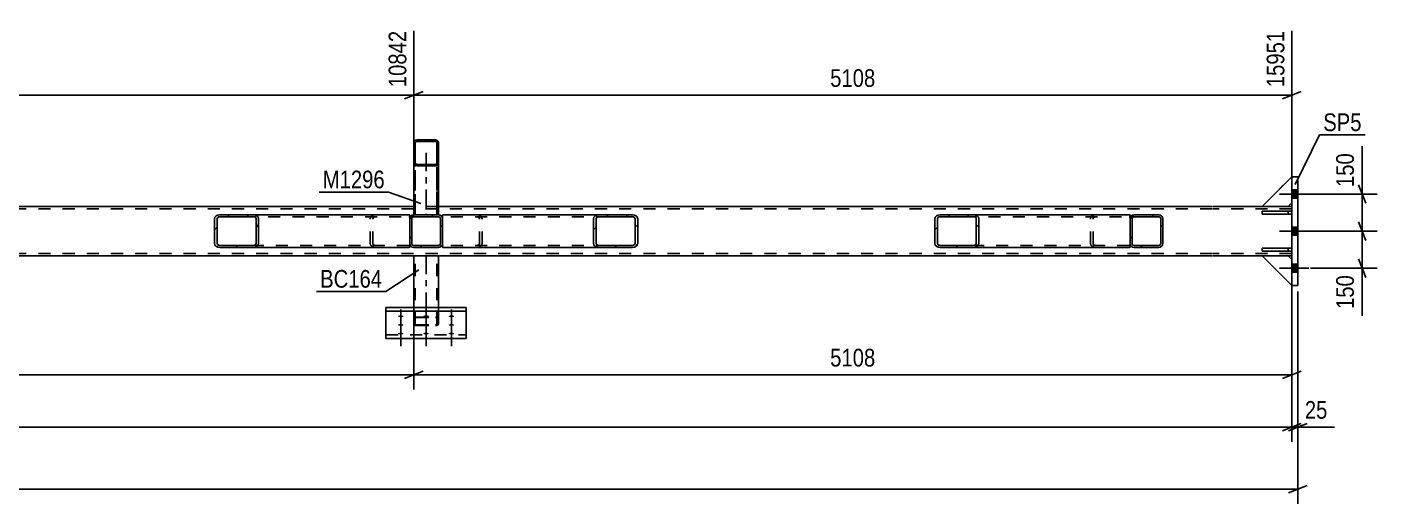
# Model space of a CAD drawing. Header units: millimetres. Extents: x 0 to 841, y 0 to 594.
# Drawn here: x 443.3 to 661.9, y 178.3 to 255.6 of the extents above; entities that cross this region are included whole.
import ezdxf

# ---------------------------------------------------------------- set-up
doc = ezdxf.new("R2010")
doc.units = ezdxf.units.MM
doc.linetypes.add('DXK_LINE_DOT2', pattern=[3.9198, 1.9599, -1.9599])
doc.linetypes.add('DXK_LINE_DOT3', pattern=[5.9187, 2.979, -0.9799, 0.9799, -0.9799])
doc.styles.add('Arial Narrow', font='ARIALN.TTF', dxfattribs={"height": 0.2})

# ---------------------------------------------------------------- blocks, each defined once
blk = doc.blocks.new('Part-122615941-3037 - 3015')
at = {"color": 7, "linetype": 'DXK_LINE_DOT2'}
for p, q in [((635.22, 226.11), (147.27, 226.11)), ((509.91, 226.51), (505.91, 226.51)), ((648.12, 226.11), (635.32, 226.11)), ((647.52, 226.51), (643.32, 226.51)), ((648.12, 226.51), (648.12, 226.51)), ((648.12, 226.51), (648.12, 218.51)), ((648.12, 218.51), (648.12, 226.51)), ((648.12, 226.51), (648.12, 226.51)), ((635.22, 218.91), (147.27, 218.91)), ((648.12, 218.91), (635.32, 218.91)), ((647.52, 218.51), (643.32, 218.51)), ((648.12, 218.51), (648.12, 218.51)), ((648.12, 218.51), (648.12, 218.51))]:
    blk.add_line(p, q, dxfattribs=at)
at = {"color": 2, "linetype": 'Continuous'}
for p, q in [((505.91, 226.51), (276.58, 226.51)), ((635.22, 226.51), (509.91, 226.51)), ((643.32, 226.51), (635.32, 226.51)), ((648.12, 226.51), (647.52, 226.51)), ((635.22, 218.51), (147.27, 218.51)), ((643.32, 218.51), (635.32, 218.51)), ((648.12, 218.51), (647.52, 218.51))]:
    blk.add_line(p, q, dxfattribs=at)
blk = doc.blocks.new('Part-122615941-3039 - 3015')
at = {"linetype": 'Continuous'}
h = blk.add_hatch(dxfattribs=at)
h.set_pattern_fill('', scale=0.7, style=0, pattern_type=0)
h.set_pattern_definition([(45, (510.1553, 219.9214), (-1.57154, 1.57154), [])])
h.paths.add_polyline_path([(509.91, 219.87), (510.16, 219.92), (510.36, 220.06), (510.5, 220.27), (510.55, 220.51), (510.55, 224.51), (510.5, 224.76), (510.36, 224.97), (510.16, 225.1), (509.91, 225.15), (505.91, 225.15), (505.67, 225.1), (505.46, 224.97), (505.32, 224.76), (505.27, 224.51), (505.27, 220.51), (505.32, 220.27), (505.46, 220.06), (505.67, 219.92), (505.91, 219.87)])
h.paths.add_polyline_path([(505.79, 220.22), (505.68, 220.29), (505.61, 220.39), (505.59, 220.51), (505.59, 224.51), (505.61, 224.64), (505.68, 224.74), (505.79, 224.81), (505.91, 224.83), (509.91, 224.83), (510.03, 224.81), (510.14, 224.74), (510.21, 224.64), (510.23, 224.51), (510.23, 220.51), (510.21, 220.39), (510.14, 220.29), (510.03, 220.22), (509.91, 220.19), (505.91, 220.19)])
at = {"color": 7, "linetype": 'DXK_LINE_DOT2'}
for p, q in [((505.27, 224.51), (505.32, 224.76)), ((505.27, 220.51), (505.27, 224.51)), ((505.61, 224.64), (505.59, 224.51)), ((505.59, 220.51), (505.59, 224.51)), ((505.67, 225.1), (505.91, 225.15)), ((505.91, 224.83), (505.79, 224.81)), ((509.91, 225.15), (505.91, 225.15)), ((505.91, 224.83), (509.91, 224.83)), ((509.91, 225.15), (510.16, 225.1)), ((510.03, 224.81), (509.91, 224.83)), ((510.23, 224.51), (510.21, 224.64)), ((510.23, 220.51), (510.23, 224.51)), ((510.5, 224.76), (510.55, 224.51)), ((510.55, 220.51), (510.55, 224.51)), ((505.32, 220.27), (505.27, 220.51)), ((505.59, 220.51), (505.61, 220.39)), ((505.91, 219.87), (505.67, 219.92)), ((505.79, 220.22), (505.91, 220.19)), ((505.91, 220.19), (509.91, 220.19)), ((505.91, 219.87), (509.91, 219.87)), ((509.91, 220.19), (510.03, 220.22)), ((510.16, 219.92), (509.91, 219.87)), ((510.21, 220.39), (510.23, 220.51)), ((510.55, 220.51), (510.5, 220.27))]:
    blk.add_line(p, q, dxfattribs=at)
at = {"color": 2, "linetype": 'Continuous'}
for p, q in [((505.32, 224.76), (505.27, 224.51)), ((505.27, 224.51), (505.27, 224.51)), ((505.27, 220.51), (505.27, 224.51)), ((505.59, 224.51), (505.61, 224.64)), ((505.59, 224.51), (505.59, 224.51)), ((505.59, 220.51), (505.59, 224.51)), ((505.91, 225.15), (505.67, 225.1)), ((505.79, 224.81), (505.91, 224.83)), ((505.91, 225.15), (505.91, 225.15)), ((505.91, 225.15), (509.91, 225.15)), ((505.91, 224.83), (505.91, 224.83)), ((505.91, 224.83), (509.91, 224.83)), ((509.91, 225.15), (509.91, 225.15)), ((510.16, 225.1), (509.91, 225.15)), ((509.91, 224.83), (509.91, 224.83)), ((509.91, 224.83), (510.03, 224.81)), ((510.21, 224.64), (510.23, 224.51)), ((510.23, 224.51), (510.23, 224.51)), ((510.23, 220.51), (510.23, 224.51)), ((510.55, 224.51), (510.5, 224.76)), ((510.55, 224.51), (510.55, 224.51)), ((510.55, 220.51), (510.55, 224.51)), ((505.27, 220.51), (505.27, 220.51)), ((505.27, 220.51), (505.32, 220.27)), ((505.59, 220.51), (505.59, 220.51)), ((505.61, 220.39), (505.59, 220.51)), ((505.67, 219.92), (505.91, 219.87)), ((505.91, 220.19), (505.79, 220.22)), ((505.91, 220.19), (505.91, 220.19)), ((505.91, 220.19), (509.91, 220.19)), ((505.91, 219.87), (505.91, 219.87)), ((505.91, 219.87), (509.91, 219.87)), ((510.03, 220.22), (509.91, 220.19)), ((509.91, 220.19), (509.91, 220.19)), ((509.91, 219.87), (510.16, 219.92)), ((509.91, 219.87), (509.91, 219.87)), ((510.23, 220.51), (510.21, 220.39)), ((510.23, 220.51), (510.23, 220.51)), ((510.5, 220.27), (510.55, 220.51)), ((510.55, 220.51), (510.55, 220.51))]:
    blk.add_line(p, q, dxfattribs=at)
at = {"color": 7, "linetype": 'DXK_LINE_DOT2'}
for centre, radius, start, end in [((505.91, 224.51), 0.64, 112.5, 157.5), ((505.91, 224.51), 0.32, 112.5, 157.5), ((509.91, 224.51), 0.32, 22.5, 67.5), ((509.91, 224.51), 0.64, 22.5, 67.5), ((505.91, 220.51), 0.64, 202.5, 247.5), ((505.91, 220.51), 0.32, 202.5, 247.5), ((509.91, 220.51), 0.32, 292.5, 337.5), ((509.91, 220.51), 0.64, 292.5, 337.5)]:
    blk.add_arc(centre, radius, start, end, dxfattribs=at)
at = {"color": 2, "linetype": 'Continuous'}
for centre, radius, start, end in [((505.91, 224.51), 0.64, 112.5, 157.5), ((505.91, 224.51), 0.32, 112.5, 157.5), ((509.91, 224.51), 0.32, 22.5, 67.5), ((509.91, 224.51), 0.64, 22.5, 67.5), ((505.91, 220.51), 0.64, 202.5, 247.5), ((505.91, 220.51), 0.32, 202.5, 247.5), ((509.91, 220.51), 0.32, 292.5, 337.5), ((509.91, 220.51), 0.64, 292.5, 337.5)]:
    blk.add_arc(centre, radius, start, end, dxfattribs=at)
blk = doc.blocks.new('Part-122615941-3048 - 3015')
at = {"color": 2, "linetype": 'Continuous'}
for p, q in [((514.41, 210.14), (501.41, 210.14)), ((501.41, 209.54), (501.41, 210.14)), ((514.41, 210.14), (514.41, 209.54)), ((514.41, 209.54), (501.41, 209.54)), ((501.41, 205.1), (501.41, 209.54)), ((514.41, 209.54), (514.41, 205.1)), ((501.41, 205.1), (514.41, 205.1))]:
    blk.add_line(p, q, dxfattribs=at)
at = {"color": 7, "linetype": 'DXK_LINE_DOT2'}
for p, q in [((501.41, 209.54), (501.41, 210.14)), ((514.41, 209.54), (514.41, 210.14)), ((501.41, 205.7), (514.41, 205.7))]:
    blk.add_line(p, q, dxfattribs=at)
blk = doc.blocks.new('Part-122615941-3124 - 3015')
at = {"color": 7, "linetype": 'DXK_LINE_DOT2'}
for p, q in [((647.52, 218.51), (643.32, 218.51)), ((643.32, 218.51), (648.12, 213.71)), ((648.12, 217.91), (647.52, 218.51)), ((648.12, 213.71), (648.12, 217.91)), ((648.12, 217.91), (648.12, 213.71))]:
    blk.add_line(p, q, dxfattribs=at)
blk = doc.blocks.new('Part-122615941-3053 - 3015')
at = {"linetype": 'Continuous'}
h = blk.add_hatch(dxfattribs=at)
h.set_pattern_fill('', scale=0.7, style=0, pattern_type=0)
h.set_pattern_definition([(45, (509.6133, 233.1102), (-1.57154, 1.57154), [])])
h.paths.add_polyline_path([(509.43, 233.07), (509.61, 233.11), (509.77, 233.22), (509.87, 233.38), (509.91, 233.58), (509.91, 236.78), (509.87, 236.98), (509.77, 237.14), (509.61, 237.25), (509.43, 237.29), (506.39, 237.29), (506.21, 237.25), (506.05, 237.14), (505.95, 236.98), (505.91, 236.78), (505.91, 233.58), (505.95, 233.38), (506.05, 233.22), (506.21, 233.11), (506.39, 233.07)])
h.paths.add_polyline_path([(506.3, 233.34), (506.22, 233.4), (506.17, 233.48), (506.15, 233.58), (506.15, 236.78), (506.17, 236.88), (506.22, 236.96), (506.3, 237.02), (506.39, 237.04), (509.43, 237.04), (509.52, 237.02), (509.6, 236.96), (509.65, 236.88), (509.67, 236.78), (509.67, 233.58), (509.65, 233.48), (509.6, 233.4), (509.52, 233.34), (509.43, 233.32), (506.39, 233.32)])
at = {"color": 2, "linetype": 'Continuous'}
for p, q in [((505.95, 236.98), (505.91, 236.78)), ((505.91, 233.58), (505.91, 236.78)), ((506.15, 236.78), (506.17, 236.88)), ((506.15, 233.58), (506.15, 236.78)), ((506.17, 236.88), (506.22, 236.96)), ((506.39, 237.29), (506.21, 237.25)), ((506.22, 236.96), (506.3, 237.02)), ((506.3, 237.02), (506.39, 237.04)), ((506.39, 237.29), (509.43, 237.29)), ((506.39, 237.04), (509.43, 237.04)), ((509.61, 237.25), (509.43, 237.29)), ((509.43, 237.04), (509.52, 237.02)), ((509.52, 237.02), (509.6, 236.96)), ((509.6, 236.96), (509.65, 236.88)), ((509.65, 236.88), (509.67, 236.78)), ((509.67, 233.58), (509.67, 236.78)), ((509.91, 236.78), (509.87, 236.98)), ((509.91, 233.58), (509.91, 236.78)), ((505.91, 225.15), (505.91, 233.58)), ((505.91, 233.58), (505.95, 233.38)), ((506.17, 233.48), (506.15, 233.58)), ((506.22, 233.4), (506.17, 233.48)), ((506.21, 233.11), (506.39, 233.07)), ((506.3, 233.34), (506.22, 233.4)), ((506.39, 233.32), (506.3, 233.34)), ((506.39, 233.32), (509.43, 233.32)), ((506.39, 233.07), (509.43, 233.07)), ((509.52, 233.34), (509.43, 233.32)), ((509.43, 233.07), (509.61, 233.11)), ((509.6, 233.4), (509.52, 233.34)), ((509.65, 233.48), (509.6, 233.4)), ((509.67, 233.58), (509.65, 233.48)), ((509.87, 233.38), (509.91, 233.58)), ((509.91, 225.15), (509.91, 233.58))]:
    blk.add_line(p, q, dxfattribs=at)
at = {"color": 7, "linetype": 'DXK_LINE_DOT2'}
for p, q in [((505.91, 236.78), (505.91, 226.51)), ((506.15, 226.51), (506.15, 236.78)), ((509.67, 236.78), (509.67, 226.51)), ((509.91, 236.78), (509.91, 226.51)), ((506.15, 225.15), (506.15, 233.58)), ((509.67, 225.15), (509.67, 233.58)), ((509.91, 226.51), (505.91, 226.51)), ((505.91, 226.51), (505.91, 225.15)), ((506.15, 226.51), (506.15, 225.15)), ((509.67, 226.51), (509.67, 225.15)), ((509.91, 226.51), (509.91, 225.15)), ((509.91, 225.15), (505.91, 225.15))]:
    blk.add_line(p, q, dxfattribs=at)
at = {"color": 7, "linetype": 'DXK_LINE_DOT3'}
blk.add_line((507.91, 235.18), (507.91, 225.15), dxfattribs=at)
at = {"color": 2, "linetype": 'Continuous'}
for centre, start, end in [((506.41, 236.8), 114.0568, 158.9992), ((509.41, 236.8), 21.0008, 65.9431), ((506.41, 233.56), 201.0008, 245.9431), ((509.41, 233.56), 294.0568, 338.9992)]:
    blk.add_arc(centre, 0.494, start, end, dxfattribs=at)
blk = doc.blocks.new('Part-122615941-3078 - 3015')
at = {"color": 2, "linetype": 'Continuous'}
for p, q in [((643.32, 225.27), (643.32, 225.75)), ((648.12, 225.75), (643.32, 225.75)), ((648.12, 225.27), (643.32, 225.27)), ((648.12, 225.75), (648.12, 225.75)), ((648.12, 225.27), (648.12, 225.75)), ((648.12, 225.27), (648.12, 225.27))]:
    blk.add_line(p, q, dxfattribs=at)
at = {"color": 7, "linetype": 'DXK_LINE_DOT2'}
for p, q in [((647.52, 225.27), (647.52, 225.75)), ((648.12, 225.75), (648.12, 225.27))]:
    blk.add_line(p, q, dxfattribs=at)
blk = doc.blocks.new('Part-122615941-3075 - 3015')
at = {"color": 2, "linetype": 'Continuous'}
for p, q in [((643.32, 219.27), (643.32, 219.75)), ((648.12, 219.75), (643.32, 219.75)), ((648.12, 219.27), (643.32, 219.27)), ((648.12, 219.75), (648.12, 219.75)), ((648.12, 219.27), (648.12, 219.75)), ((648.12, 219.27), (648.12, 219.27))]:
    blk.add_line(p, q, dxfattribs=at)
at = {"color": 7, "linetype": 'DXK_LINE_DOT2'}
for p, q in [((647.52, 219.27), (647.52, 219.75)), ((648.12, 219.75), (648.12, 219.27))]:
    blk.add_line(p, q, dxfattribs=at)
blk = doc.blocks.new('Part-122615941-3081 - 3015')
at = {"color": 7, "linetype": 'DXK_LINE_DOT2'}
for p, q in [((648.12, 219.75), (643.32, 219.75)), ((643.32, 219.75), (643.32, 219.27)), ((648.12, 219.27), (643.32, 219.27)), ((647.52, 219.27), (647.52, 219.75)), ((648.12, 219.27), (648.12, 219.75)), ((648.12, 219.75), (648.12, 219.27))]:
    blk.add_line(p, q, dxfattribs=at)
blk = doc.blocks.new('Part-122615941-3148 - 3015')
at = {"color": 2, "linetype": 'Continuous'}
for p, q in [((505.91, 210.14), (505.91, 218.51)), ((509.91, 210.14), (509.91, 218.51))]:
    blk.add_line(p, q, dxfattribs=at)
at = {"color": 7, "linetype": 'DXK_LINE_DOT2'}
for p, q in [((509.91, 218.51), (505.91, 218.51)), ((506.15, 207.4), (506.15, 218.51)), ((509.67, 207.4), (509.67, 218.51)), ((505.91, 207.4), (505.91, 210.14)), ((509.91, 207.4), (509.91, 210.14)), ((509.91, 210.14), (509.91, 209.54)), ((505.95, 208.5), (505.91, 208.44)), ((506.05, 208.56), (505.95, 208.5)), ((506.21, 208.59), (506.05, 208.56)), ((506.15, 208.44), (506.17, 208.47)), ((506.17, 208.47), (506.22, 208.5)), ((506.39, 208.6), (506.21, 208.59)), ((506.22, 208.5), (506.3, 208.52)), ((506.3, 208.52), (506.39, 208.52)), ((506.39, 208.6), (509.43, 208.6)), ((506.39, 208.52), (509.43, 208.52)), ((509.61, 208.59), (509.43, 208.6)), ((509.43, 208.52), (509.52, 208.52)), ((509.52, 208.52), (509.6, 208.5)), ((509.6, 208.5), (509.65, 208.47)), ((509.77, 208.56), (509.61, 208.59)), ((509.65, 208.47), (509.67, 208.44)), ((509.87, 208.5), (509.77, 208.56)), ((509.91, 208.44), (509.87, 208.5)), ((505.91, 207.4), (505.95, 207.34)), ((505.95, 207.34), (506.05, 207.28)), ((506.05, 207.28), (506.21, 207.25)), ((506.17, 207.37), (506.15, 207.4)), ((506.22, 207.34), (506.17, 207.37)), ((506.21, 207.25), (506.39, 207.24)), ((506.3, 207.32), (506.22, 207.34)), ((506.39, 207.32), (506.3, 207.32)), ((506.39, 207.32), (509.43, 207.32)), ((506.39, 207.24), (509.43, 207.24)), ((509.52, 207.32), (509.43, 207.32)), ((509.43, 207.24), (509.61, 207.25)), ((509.6, 207.34), (509.52, 207.32)), ((509.65, 207.37), (509.6, 207.34)), ((509.61, 207.25), (509.77, 207.28)), ((509.67, 207.4), (509.65, 207.37)), ((509.77, 207.28), (509.87, 207.34)), ((509.87, 207.34), (509.91, 207.4))]:
    blk.add_line(p, q, dxfattribs=at)
at = {"color": 7, "linetype": 'DXK_LINE_DOT3'}
blk.add_line((507.91, 218.51), (507.91, 207.92), dxfattribs=at)
blk = doc.blocks.new('Part-122615941-3084 - 3015')
at = {"color": 7, "linetype": 'DXK_LINE_DOT2'}
for p, q in [((648.12, 225.75), (643.32, 225.75)), ((643.32, 225.75), (643.32, 225.27)), ((648.12, 225.27), (643.32, 225.27)), ((647.52, 225.27), (647.52, 225.75)), ((648.12, 225.27), (648.12, 225.75)), ((648.12, 225.75), (648.12, 225.27))]:
    blk.add_line(p, q, dxfattribs=at)
blk = doc.blocks.new('Part-122615941-3092 - 3015')
at = {"color": 7, "linetype": 'DXK_LINE_DOT2'}
for p, q in [((643.32, 226.51), (648.12, 231.31)), ((648.12, 231.31), (648.12, 227.11)), ((648.12, 227.11), (648.12, 231.31)), ((647.52, 226.51), (643.32, 226.51)), ((648.12, 227.11), (647.52, 226.51))]:
    blk.add_line(p, q, dxfattribs=at)
blk = doc.blocks.new('Bolt-122615941-3102 - 3015')
at = {"linetype": 'Continuous'}
for points in [[(503.81, 208.87), (503.9, 208.87), (503.99, 208.86), (504.07, 208.84), (504.14, 208.82), (504.19, 208.8), (504.23, 208.77), (504.25, 208.74), (504.25, 208.71), (504.23, 208.67), (504.19, 208.65), (504.14, 208.62), (504.07, 208.6), (503.99, 208.58), (503.9, 208.57), (503.81, 208.57), (503.72, 208.57), (503.63, 208.58), (503.55, 208.6), (503.48, 208.62), (503.43, 208.65), (503.39, 208.67), (503.37, 208.71), (503.37, 208.74), (503.39, 208.77), (503.43, 208.8), (503.48, 208.82), (503.55, 208.84), (503.63, 208.86), (503.72, 208.87)], [(507.91, 208.87), (508, 208.87), (508.09, 208.86), (508.17, 208.84), (508.24, 208.82), (508.29, 208.8), (508.33, 208.77), (508.35, 208.74), (508.35, 208.71), (508.33, 208.67), (508.29, 208.65), (508.24, 208.62), (508.17, 208.6), (508.09, 208.58), (508, 208.57), (507.91, 208.57), (507.82, 208.57), (507.73, 208.58), (507.65, 208.6), (507.58, 208.62), (507.53, 208.65), (507.49, 208.67), (507.47, 208.71), (507.47, 208.74), (507.49, 208.77), (507.53, 208.8), (507.58, 208.82), (507.65, 208.84), (507.73, 208.86), (507.82, 208.87)], [(512.01, 208.87), (512.1, 208.87), (512.19, 208.86), (512.27, 208.84), (512.34, 208.82), (512.39, 208.8), (512.43, 208.77), (512.45, 208.74), (512.45, 208.71), (512.43, 208.67), (512.39, 208.65), (512.34, 208.62), (512.27, 208.6), (512.19, 208.58), (512.1, 208.57), (512.01, 208.57), (511.92, 208.57), (511.83, 208.58), (511.75, 208.6), (511.68, 208.62), (511.63, 208.65), (511.59, 208.67), (511.57, 208.71), (511.57, 208.74), (511.59, 208.77), (511.63, 208.8), (511.68, 208.82), (511.75, 208.84), (511.83, 208.86), (511.92, 208.87)], [(503.81, 207.47), (503.9, 207.47), (503.99, 207.46), (504.07, 207.44), (504.14, 207.42), (504.19, 207.39), (504.23, 207.37), (504.25, 207.33), (504.25, 207.3), (504.23, 207.27), (504.19, 207.24), (504.14, 207.22), (504.07, 207.2), (503.99, 207.18), (503.9, 207.17), (503.81, 207.17), (503.72, 207.17), (503.63, 207.18), (503.55, 207.2), (503.48, 207.22), (503.43, 207.24), (503.39, 207.27), (503.37, 207.3), (503.37, 207.33), (503.39, 207.37), (503.43, 207.39), (503.48, 207.42), (503.55, 207.44), (503.63, 207.46), (503.72, 207.47)], [(503.81, 206.07), (503.9, 206.06), (503.99, 206.05), (504.07, 206.04), (504.14, 206.02), (504.19, 205.99), (504.23, 205.96), (504.25, 205.93), (504.25, 205.9), (504.23, 205.87), (504.19, 205.84), (504.14, 205.82), (504.07, 205.8), (503.99, 205.78), (503.9, 205.77), (503.81, 205.77), (503.72, 205.77), (503.63, 205.78), (503.55, 205.8), (503.48, 205.82), (503.43, 205.84), (503.39, 205.87), (503.37, 205.9), (503.37, 205.93), (503.39, 205.96), (503.43, 205.99), (503.48, 206.02), (503.55, 206.04), (503.63, 206.05), (503.72, 206.06)], [(507.91, 206.07), (508, 206.06), (508.09, 206.05), (508.17, 206.04), (508.24, 206.02), (508.29, 205.99), (508.33, 205.96), (508.35, 205.93), (508.35, 205.9), (508.33, 205.87), (508.29, 205.84), (508.24, 205.82), (508.17, 205.8), (508.09, 205.78), (508, 205.77), (507.91, 205.77), (507.82, 205.77), (507.73, 205.78), (507.65, 205.8), (507.58, 205.82), (507.53, 205.84), (507.49, 205.87), (507.47, 205.9), (507.47, 205.93), (507.49, 205.96), (507.53, 205.99), (507.58, 206.02), (507.65, 206.04), (507.73, 206.05), (507.82, 206.06)], [(512.01, 207.47), (512.1, 207.47), (512.19, 207.46), (512.27, 207.44), (512.34, 207.42), (512.39, 207.39), (512.43, 207.37), (512.45, 207.33), (512.45, 207.3), (512.43, 207.27), (512.39, 207.24), (512.34, 207.22), (512.27, 207.2), (512.19, 207.18), (512.1, 207.17), (512.01, 207.17), (511.92, 207.17), (511.83, 207.18), (511.75, 207.2), (511.68, 207.22), (511.63, 207.24), (511.59, 207.27), (511.57, 207.3), (511.57, 207.33), (511.59, 207.37), (511.63, 207.39), (511.68, 207.42), (511.75, 207.44), (511.83, 207.46), (511.92, 207.47)], [(512.01, 206.07), (512.1, 206.06), (512.19, 206.05), (512.27, 206.04), (512.34, 206.02), (512.39, 205.99), (512.43, 205.96), (512.45, 205.93), (512.45, 205.9), (512.43, 205.87), (512.39, 205.84), (512.34, 205.82), (512.27, 205.8), (512.19, 205.78), (512.1, 205.77), (512.01, 205.77), (511.92, 205.77), (511.83, 205.78), (511.75, 205.8), (511.68, 205.82), (511.63, 205.84), (511.59, 205.87), (511.57, 205.9), (511.57, 205.93), (511.59, 205.96), (511.63, 205.99), (511.68, 206.02), (511.75, 206.04), (511.83, 206.05), (511.92, 206.06)]]:
    blk.add_hatch(color=1, dxfattribs=at).paths.add_polyline_path(points)
at = {"color": 1, "linetype": 'Continuous'}
for p, q in [((503.81, 209.81), (503.81, 206.69)), ((503.81, 208.41), (503.81, 205.29)), ((507.91, 209.81), (507.91, 206.69)), ((512.01, 209.81), (512.01, 206.69)), ((512.01, 208.41), (512.01, 205.29)), ((503.81, 207.01), (503.81, 203.89)), ((507.91, 207.01), (507.91, 203.89)), ((512.01, 207.01), (512.01, 203.89))]:
    blk.add_line(p, q, dxfattribs=at)
blk = doc.blocks.new('Bolt-122615941-3105 - 3015')
at = {"linetype": 'Continuous'}
for points in [[(648.12, 229.17), (648.12, 227.85), (649.12, 227.85), (649.12, 229.17)], [(648.12, 229.17), (648.12, 227.85), (649.12, 227.85), (649.12, 229.17)], [(648.12, 229.17), (648.12, 227.85), (649.12, 227.85), (649.12, 229.17)], [(648.12, 229.17), (648.12, 227.85), (649.12, 227.85), (649.12, 229.17)], [(648.12, 223.17), (648.12, 221.85), (649.12, 221.85), (649.12, 223.17)], [(648.12, 223.17), (648.12, 221.85), (649.12, 221.85), (649.12, 223.17)], [(648.12, 217.17), (648.12, 215.85), (649.12, 215.85), (649.12, 217.17)], [(648.12, 217.17), (648.12, 215.85), (649.12, 215.85), (649.12, 217.17)], [(648.12, 217.17), (648.12, 215.85), (649.12, 215.85), (649.12, 217.17)], [(648.12, 217.17), (648.12, 215.85), (649.12, 215.85), (649.12, 217.17)]]:
    blk.add_hatch(color=1, dxfattribs=at).paths.add_polyline_path(points)
at = {"color": 1, "linetype": 'Continuous'}
for p, q in [((650.88, 228.51), (646.12, 228.51)), ((650.88, 228.51), (646.12, 228.51)), ((650.88, 228.51), (646.12, 228.51)), ((650.88, 228.51), (646.12, 228.51)), ((649.12, 229.17), (648.12, 229.17)), ((649.12, 229.17), (648.12, 229.17)), ((649.12, 229.17), (648.12, 229.17)), ((649.12, 229.17), (648.12, 229.17)), ((649.12, 227.85), (648.12, 227.85)), ((649.12, 227.85), (648.12, 227.85)), ((649.12, 227.85), (648.12, 227.85)), ((649.12, 227.85), (648.12, 227.85)), ((649.12, 223.17), (648.12, 223.17)), ((649.12, 223.17), (648.12, 223.17)), ((650.88, 222.51), (646.12, 222.51)), ((650.88, 222.51), (646.12, 222.51)), ((649.12, 221.85), (648.12, 221.85)), ((649.12, 221.85), (648.12, 221.85)), ((650.88, 216.51), (646.12, 216.51)), ((650.88, 216.51), (646.12, 216.51)), ((650.88, 216.51), (646.12, 216.51)), ((650.88, 216.51), (646.12, 216.51)), ((649.12, 217.17), (648.12, 217.17)), ((649.12, 217.17), (648.12, 217.17)), ((649.12, 217.17), (648.12, 217.17)), ((649.12, 217.17), (648.12, 217.17)), ((649.12, 215.85), (648.12, 215.85)), ((649.12, 215.85), (648.12, 215.85)), ((649.12, 215.85), (648.12, 215.85)), ((649.12, 215.85), (648.12, 215.85))]:
    blk.add_line(p, q, dxfattribs=at)
blk = doc.blocks.new('Part-122615941-3107 - 3015')
at = {"linetype": 'Continuous'}
h = blk.add_hatch(dxfattribs=at)
h.set_pattern_fill('', scale=0.7, style=0, pattern_type=0)
h.set_pattern_definition([(45, (626.8222, 219.9214), (-1.57154, 1.57154), [])])
h.paths.add_polyline_path([(626.58, 219.87), (626.82, 219.92), (627.03, 220.06), (627.17, 220.27), (627.22, 220.51), (627.22, 224.51), (627.17, 224.76), (627.03, 224.97), (626.82, 225.1), (626.58, 225.15), (622.58, 225.15), (622.33, 225.1), (622.12, 224.97), (621.99, 224.76), (621.94, 224.51), (621.94, 220.51), (621.99, 220.27), (622.12, 220.06), (622.33, 219.92), (622.58, 219.87)])
h.paths.add_polyline_path([(622.45, 220.22), (622.35, 220.29), (622.28, 220.39), (622.26, 220.51), (622.26, 224.51), (622.28, 224.64), (622.35, 224.74), (622.45, 224.81), (622.58, 224.83), (626.58, 224.83), (626.7, 224.81), (626.8, 224.74), (626.87, 224.64), (626.9, 224.51), (626.9, 220.51), (626.87, 220.39), (626.8, 220.29), (626.7, 220.22), (626.58, 220.19), (622.58, 220.19)])
at = {"color": 7, "linetype": 'DXK_LINE_DOT2'}
for p, q in [((621.94, 224.51), (621.99, 224.76)), ((621.94, 220.51), (621.94, 224.51)), ((622.28, 224.64), (622.26, 224.51)), ((622.26, 220.51), (622.26, 224.51)), ((622.33, 225.1), (622.58, 225.15)), ((622.58, 224.83), (622.45, 224.81)), ((626.58, 225.15), (622.58, 225.15)), ((622.58, 224.83), (626.58, 224.83)), ((626.58, 225.15), (626.58, 225.15)), ((626.58, 225.15), (626.82, 225.1)), ((626.7, 224.81), (626.58, 224.83)), ((626.9, 224.51), (626.87, 224.64)), ((626.9, 220.51), (626.9, 224.51)), ((627.17, 224.76), (627.22, 224.51)), ((627.22, 220.51), (627.22, 224.51)), ((621.99, 220.27), (621.94, 220.51)), ((622.26, 220.51), (622.28, 220.39)), ((622.58, 219.87), (622.33, 219.92)), ((622.45, 220.22), (622.58, 220.19)), ((622.58, 220.19), (626.58, 220.19)), ((622.58, 219.87), (626.58, 219.87)), ((626.58, 220.19), (626.7, 220.22)), ((626.82, 219.92), (626.58, 219.87)), ((626.87, 220.39), (626.9, 220.51)), ((627.22, 220.51), (627.17, 220.27))]:
    blk.add_line(p, q, dxfattribs=at)
at = {"color": 2, "linetype": 'Continuous'}
for p, q in [((621.99, 224.76), (621.94, 224.51)), ((621.94, 224.51), (621.94, 224.51)), ((621.94, 220.51), (621.94, 224.51)), ((622.26, 224.51), (622.28, 224.64)), ((622.26, 224.51), (622.26, 224.51)), ((622.26, 220.51), (622.26, 224.51)), ((622.58, 225.15), (622.33, 225.1)), ((622.45, 224.81), (622.58, 224.83)), ((622.58, 225.15), (622.58, 225.15)), ((622.58, 225.15), (626.58, 225.15)), ((622.58, 224.83), (622.58, 224.83)), ((622.58, 224.83), (626.58, 224.83)), ((626.58, 225.15), (626.58, 225.15)), ((626.82, 225.1), (626.58, 225.15)), ((626.58, 224.83), (626.58, 224.83)), ((626.58, 224.83), (626.7, 224.81)), ((626.87, 224.64), (626.9, 224.51)), ((626.9, 224.51), (626.9, 224.51)), ((626.9, 220.51), (626.9, 224.51)), ((627.22, 224.51), (627.17, 224.76)), ((627.22, 224.51), (627.22, 224.51)), ((627.22, 220.51), (627.22, 224.51)), ((621.94, 220.51), (621.94, 220.51)), ((621.94, 220.51), (621.99, 220.27)), ((622.26, 220.51), (622.26, 220.51)), ((622.28, 220.39), (622.26, 220.51)), ((622.33, 219.92), (622.58, 219.87)), ((622.58, 220.19), (622.45, 220.22)), ((622.58, 220.19), (622.58, 220.19)), ((622.58, 220.19), (626.58, 220.19)), ((622.58, 219.87), (622.58, 219.87)), ((622.58, 219.87), (626.58, 219.87)), ((626.7, 220.22), (626.58, 220.19)), ((626.58, 220.19), (626.58, 220.19)), ((626.58, 219.87), (626.82, 219.92)), ((626.58, 219.87), (626.58, 219.87)), ((626.9, 220.51), (626.87, 220.39)), ((626.9, 220.51), (626.9, 220.51)), ((627.17, 220.27), (627.22, 220.51)), ((627.22, 220.51), (627.22, 220.51))]:
    blk.add_line(p, q, dxfattribs=at)
at = {"color": 7, "linetype": 'DXK_LINE_DOT2'}
for centre, radius, start, end in [((622.58, 224.51), 0.64, 112.5, 157.5), ((622.58, 224.51), 0.32, 112.5, 157.5), ((626.58, 224.51), 0.32, 22.5, 67.5), ((626.58, 224.51), 0.64, 22.5, 67.5), ((622.58, 220.51), 0.64, 202.5, 247.5), ((622.58, 220.51), 0.32, 202.5, 247.5), ((626.58, 220.51), 0.32, 292.5, 337.5), ((626.58, 220.51), 0.64, 292.5, 337.5)]:
    blk.add_arc(centre, radius, start, end, dxfattribs=at)
at = {"color": 2, "linetype": 'Continuous'}
for centre, radius, start, end in [((622.58, 224.51), 0.64, 112.5, 157.5), ((622.58, 224.51), 0.32, 112.5, 157.5), ((626.58, 224.51), 0.32, 22.5, 67.5), ((626.58, 224.51), 0.64, 22.5, 67.5), ((622.58, 220.51), 0.64, 202.5, 247.5), ((622.58, 220.51), 0.32, 202.5, 247.5), ((626.58, 220.51), 0.32, 292.5, 337.5), ((626.58, 220.51), 0.64, 292.5, 337.5)]:
    blk.add_arc(centre, radius, start, end, dxfattribs=at)
blk = doc.blocks.new('Part-122615941-3110 - 3015')
at = {"linetype": 'Continuous'}
h = blk.add_hatch(dxfattribs=at)
h.set_pattern_fill('', scale=0.7, style=0, pattern_type=0)
h.set_pattern_definition([(45, (541.6505, 219.9214), (-1.57154, 1.57154), [])])
h.paths.add_polyline_path([(541.32, 219.87), (541.65, 219.92), (541.93, 220.06), (542.12, 220.27), (542.19, 220.51), (542.19, 224.51), (542.12, 224.76), (541.93, 224.97), (541.65, 225.1), (541.32, 225.15), (535.9, 225.15), (535.57, 225.1), (535.29, 224.97), (535.1, 224.76), (535.03, 224.51), (535.03, 220.51), (535.1, 220.27), (535.29, 220.06), (535.57, 219.92), (535.9, 219.87)])
h.paths.add_polyline_path([(535.73, 220.22), (535.59, 220.29), (535.5, 220.39), (535.47, 220.51), (535.47, 224.51), (535.5, 224.64), (535.59, 224.74), (535.73, 224.81), (535.9, 224.83), (541.32, 224.83), (541.48, 224.81), (541.63, 224.74), (541.72, 224.64), (541.75, 224.51), (541.75, 220.51), (541.72, 220.39), (541.63, 220.29), (541.48, 220.22), (541.32, 220.19), (535.9, 220.19)])
at = {"color": 2, "linetype": 'Continuous'}
for p, q in [((510.69, 225.15), (510.55, 225.13)), ((510.55, 225.13), (510.55, 224.51)), ((535.9, 225.15), (510.69, 225.15)), ((535.1, 224.76), (535.03, 224.51)), ((535.03, 220.51), (535.03, 224.51)), ((535.47, 224.51), (535.5, 224.64)), ((535.47, 220.51), (535.47, 224.51)), ((535.9, 225.15), (535.57, 225.1)), ((535.73, 224.81), (535.9, 224.83)), ((535.9, 225.15), (541.32, 225.15)), ((535.9, 224.83), (541.32, 224.83)), ((541.65, 225.1), (541.32, 225.15)), ((541.32, 224.83), (541.48, 224.81)), ((541.72, 224.64), (541.75, 224.51)), ((541.75, 220.51), (541.75, 224.51)), ((542.19, 224.51), (542.12, 224.76)), ((542.19, 220.51), (542.19, 224.51)), ((510.55, 220.06), (510.55, 220.51)), ((510.55, 219.92), (510.55, 220.06)), ((510.55, 219.89), (510.55, 219.92)), ((510.69, 219.87), (510.55, 219.89)), ((535.9, 219.87), (510.69, 219.87)), ((535.03, 220.51), (535.1, 220.27)), ((535.5, 220.39), (535.47, 220.51)), ((535.57, 219.92), (535.9, 219.87)), ((535.9, 220.19), (535.73, 220.22)), ((535.9, 220.19), (541.32, 220.19)), ((535.9, 219.87), (541.32, 219.87)), ((541.48, 220.22), (541.32, 220.19)), ((541.32, 219.87), (541.65, 219.92)), ((541.75, 220.51), (541.72, 220.39)), ((542.12, 220.27), (542.19, 220.51))]:
    blk.add_line(p, q, dxfattribs=at)
at = {"color": 7, "linetype": 'DXK_LINE_DOT2'}
for p, q in [((510.55, 224.81), (510.69, 224.83)), ((510.55, 224.51), (510.55, 220.27)), ((541.32, 224.83), (510.69, 224.83)), ((516.11, 225.15), (516.44, 225.1)), ((516.27, 224.81), (516.11, 224.83)), ((516.54, 224.51), (516.51, 224.64)), ((516.54, 220.51), (516.54, 224.51)), ((516.91, 224.76), (516.97, 224.51)), ((516.97, 220.51), (516.97, 224.51)), ((541.32, 225.15), (535.9, 225.15)), ((510.69, 220.19), (510.55, 220.21)), ((510.55, 220.06), (510.55, 220.21)), ((541.32, 220.19), (510.69, 220.19)), ((516.11, 220.19), (516.27, 220.22)), ((516.44, 219.92), (516.11, 219.87)), ((516.51, 220.39), (516.54, 220.51)), ((516.97, 220.51), (516.91, 220.27)), ((541.32, 219.87), (535.9, 219.87))]:
    blk.add_line(p, q, dxfattribs=at)
for centre, radius, start, end in [((516.17, 224.43), 0.396, 31.9779, 75.1661), ((516.24, 224.34), 0.792, 31.9779, 75.1661), ((516.17, 220.6), 0.396, 284.8339, 328.0221), ((516.24, 220.69), 0.792, 284.8339, 328.0221)]:
    blk.add_arc(centre, radius, start, end, dxfattribs=at)
at = {"color": 2, "linetype": 'Continuous'}
for centre, radius, start, end in [((535.77, 224.34), 0.792, 104.8339, 148.0221), ((535.83, 224.43), 0.396, 104.8339, 148.0221), ((541.38, 224.43), 0.396, 31.9779, 75.1661), ((541.45, 224.34), 0.792, 31.9779, 75.1661), ((535.77, 220.69), 0.792, 211.9779, 255.1661), ((535.83, 220.6), 0.396, 211.9779, 255.1661), ((541.38, 220.6), 0.396, 284.8339, 328.0221), ((541.45, 220.69), 0.792, 284.8339, 328.0221)]:
    blk.add_arc(centre, radius, start, end, dxfattribs=at)
blk = doc.blocks.new('Part-122615941-3115 - 3015')
at = {"color": 7, "linetype": 'DXK_LINE_DOT2'}
for p, q in [((643.32, 226.51), (648.12, 231.31)), ((648.12, 231.31), (648.12, 227.11)), ((648.12, 227.11), (648.12, 231.31)), ((647.52, 226.51), (643.32, 226.51)), ((648.12, 227.11), (647.52, 226.51))]:
    blk.add_line(p, q, dxfattribs=at)
blk = doc.blocks.new('Part-122615941-3118 - 3015')
at = {"color": 2, "linetype": 'Continuous'}
for p, q in [((643.32, 226.51), (648.12, 231.31)), ((647.52, 226.51), (643.32, 226.51)), ((648.12, 227.11), (647.52, 226.51))]:
    blk.add_line(p, q, dxfattribs=at)
at = {"color": 7, "linetype": 'DXK_LINE_DOT2'}
for p, q in [((648.12, 227.11), (648.12, 231.31)), ((648.12, 231.31), (648.12, 227.11))]:
    blk.add_line(p, q, dxfattribs=at)
blk = doc.blocks.new('Part-122615941-3121 - 3015')
at = {"color": 7, "linetype": 'DXK_LINE_DOT2'}
for p, q in [((647.52, 218.51), (643.32, 218.51)), ((643.32, 218.51), (648.12, 213.71)), ((648.12, 217.91), (647.52, 218.51)), ((648.12, 213.71), (648.12, 217.91)), ((648.12, 217.91), (648.12, 213.71))]:
    blk.add_line(p, q, dxfattribs=at)
blk = doc.blocks.new('Part-122615941-3127 - 3015')
at = {"color": 2, "linetype": 'Continuous'}
for p, q in [((647.52, 218.51), (643.32, 218.51)), ((643.32, 218.51), (648.12, 213.71)), ((648.12, 217.91), (647.52, 218.51))]:
    blk.add_line(p, q, dxfattribs=at)
at = {"color": 7, "linetype": 'DXK_LINE_DOT2'}
for p, q in [((648.12, 217.91), (648.12, 213.71)), ((648.12, 213.71), (648.12, 217.91))]:
    blk.add_line(p, q, dxfattribs=at)
blk = doc.blocks.new('Part-122615941-3138 - 3015')
at = {"color": 2, "linetype": 'Continuous'}
for p, q in [((648.12, 231.31), (648.12, 231.31)), ((648.12, 231.31), (648.12, 213.71)), ((648.12, 231.31), (649.12, 231.31)), ((649.12, 231.31), (649.12, 231.31)), ((649.12, 231.31), (649.12, 213.71)), ((649.12, 213.71), (648.12, 213.71)), ((649.12, 213.71), (649.12, 213.71))]:
    blk.add_line(p, q, dxfattribs=at)
at = {"color": 7, "linetype": 'DXK_LINE_DOT2'}
for p, q in [((648.12, 213.71), (648.12, 231.31)), ((649.12, 231.31), (649.12, 213.71))]:
    blk.add_line(p, q, dxfattribs=at)
blk = doc.blocks.new('Part-122615941-3140 - 3015')
at = {"linetype": 'Continuous'}
h = blk.add_hatch(dxfattribs=at)
h.set_pattern_fill('', scale=0.7, style=0, pattern_type=0)
h.set_pattern_definition([(45, (596.921, 219.9214), (-1.57154, 1.57154), [])])
h.paths.add_polyline_path([(596.59, 219.87), (596.92, 219.92), (597.2, 220.06), (597.39, 220.27), (597.46, 220.51), (597.46, 224.51), (597.39, 224.76), (597.2, 224.97), (596.92, 225.1), (596.59, 225.15), (591.17, 225.15), (590.84, 225.1), (590.56, 224.97), (590.37, 224.76), (590.3, 224.51), (590.3, 220.51), (590.37, 220.27), (590.56, 220.06), (590.84, 219.92), (591.17, 219.87)])
h.paths.add_polyline_path([(591, 220.22), (590.86, 220.29), (590.77, 220.39), (590.74, 220.51), (590.74, 224.51), (590.77, 224.64), (590.86, 224.74), (591, 224.81), (591.17, 224.83), (596.59, 224.83), (596.76, 224.81), (596.9, 224.74), (596.99, 224.64), (597.02, 224.51), (597.02, 220.51), (596.99, 220.39), (596.9, 220.29), (596.76, 220.22), (596.59, 220.19), (591.17, 220.19)])
at = {"color": 2, "linetype": 'Continuous'}
for p, q in [((590.37, 224.76), (590.3, 224.51)), ((590.3, 220.51), (590.3, 224.51)), ((590.74, 224.51), (590.77, 224.64)), ((590.74, 220.51), (590.74, 224.51)), ((591.17, 225.15), (590.84, 225.1)), ((591, 224.81), (591.17, 224.83)), ((591.17, 225.15), (596.59, 225.15)), ((591.17, 224.83), (596.59, 224.83)), ((621.8, 225.15), (596.59, 225.15)), ((596.92, 225.1), (596.59, 225.15)), ((596.59, 224.83), (596.76, 224.81)), ((596.99, 224.64), (597.02, 224.51)), ((597.02, 220.51), (597.02, 224.51)), ((597.46, 224.51), (597.39, 224.76)), ((597.46, 220.51), (597.46, 224.51)), ((621.8, 225.15), (621.94, 225.13)), ((621.94, 225.13), (621.94, 225.1)), ((621.94, 225.1), (621.94, 224.97)), ((621.94, 224.97), (621.94, 224.51)), ((590.3, 220.51), (590.37, 220.27)), ((590.77, 220.39), (590.74, 220.51)), ((590.84, 219.92), (591.17, 219.87)), ((591.17, 220.19), (591, 220.22)), ((591.17, 220.19), (596.59, 220.19)), ((591.17, 219.87), (596.59, 219.87)), ((596.76, 220.22), (596.59, 220.19)), ((596.59, 219.87), (596.92, 219.92)), ((621.8, 219.87), (596.59, 219.87)), ((597.02, 220.51), (596.99, 220.39)), ((597.39, 220.27), (597.46, 220.51)), ((621.8, 219.87), (621.94, 219.89)), ((621.94, 219.89), (621.94, 220.51))]:
    blk.add_line(p, q, dxfattribs=at)
at = {"color": 7, "linetype": 'DXK_LINE_DOT2'}
for p, q in [((596.59, 225.15), (591.17, 225.15)), ((591.17, 224.83), (621.8, 224.83)), ((615.51, 224.51), (615.58, 224.76)), ((615.51, 220.51), (615.51, 224.51)), ((615.98, 224.64), (615.95, 224.51)), ((615.95, 220.51), (615.95, 224.51)), ((616.05, 225.1), (616.38, 225.15)), ((616.38, 224.83), (616.22, 224.81)), ((621.8, 224.83), (621.94, 224.81)), ((621.94, 225.13), (621.94, 225.13)), ((621.94, 224.97), (621.94, 224.81)), ((621.94, 220.51), (621.94, 224.76)), ((621.8, 220.19), (591.17, 220.19)), ((596.59, 219.87), (591.17, 219.87)), ((615.58, 220.27), (615.51, 220.51)), ((615.95, 220.51), (615.98, 220.39)), ((616.38, 219.87), (616.05, 219.92)), ((616.22, 220.22), (616.38, 220.19)), ((621.8, 220.19), (621.94, 220.21))]:
    blk.add_line(p, q, dxfattribs=at)
at = {"color": 2, "linetype": 'Continuous'}
for centre, radius, start, end in [((591.04, 224.34), 0.792, 104.8339, 148.022), ((591.1, 224.43), 0.396, 104.8339, 148.022), ((596.65, 224.43), 0.396, 31.978, 75.1661), ((596.72, 224.34), 0.792, 31.978, 75.1661), ((591.04, 220.69), 0.792, 211.978, 255.1661), ((591.1, 220.6), 0.396, 211.978, 255.1661), ((596.65, 220.6), 0.396, 284.8339, 328.022), ((596.72, 220.69), 0.792, 284.8339, 328.022)]:
    blk.add_arc(centre, radius, start, end, dxfattribs=at)
at = {"color": 7, "linetype": 'DXK_LINE_DOT2'}
for centre, radius, start, end in [((616.25, 224.34), 0.792, 104.8339, 148.022), ((616.32, 224.43), 0.396, 104.8339, 148.022), ((616.25, 220.69), 0.792, 211.978, 255.1661), ((616.32, 220.6), 0.396, 211.978, 255.1661)]:
    blk.add_arc(centre, radius, start, end, dxfattribs=at)
blk = doc.blocks.new('Part-122615941-3141 - 3015')
at = {"linetype": 'Continuous'}
h = blk.add_hatch(dxfattribs=at)
h.set_pattern_fill('', scale=0.7, style=0, pattern_type=0)
h.set_pattern_definition([(45, (480.254, 219.9214), (-1.57154, 1.57154), [])])
h.paths.add_polyline_path([(479.92, 219.87), (480.25, 219.92), (480.54, 220.06), (480.72, 220.27), (480.79, 220.51), (480.79, 224.51), (480.72, 224.76), (480.54, 224.97), (480.25, 225.1), (479.92, 225.15), (474.5, 225.15), (474.17, 225.1), (473.89, 224.97), (473.7, 224.76), (473.63, 224.51), (473.63, 220.51), (473.7, 220.27), (473.89, 220.06), (474.17, 219.92), (474.5, 219.87)])
h.paths.add_polyline_path([(474.34, 220.22), (474.2, 220.29), (474.1, 220.39), (474.07, 220.51), (474.07, 224.51), (474.1, 224.64), (474.2, 224.74), (474.34, 224.81), (474.5, 224.83), (479.92, 224.83), (480.09, 224.81), (480.23, 224.74), (480.32, 224.64), (480.36, 224.51), (480.36, 220.51), (480.32, 220.39), (480.23, 220.29), (480.09, 220.22), (479.92, 220.19), (474.5, 220.19)])
at = {"color": 2, "linetype": 'Continuous'}
for p, q in [((473.7, 224.76), (473.63, 224.51)), ((473.63, 220.51), (473.63, 224.51)), ((474.07, 224.51), (474.1, 224.64)), ((474.07, 220.51), (474.07, 224.51)), ((474.5, 225.15), (474.17, 225.1)), ((474.34, 224.81), (474.5, 224.83)), ((474.5, 225.15), (479.92, 225.15)), ((474.5, 224.83), (479.92, 224.83)), ((505.13, 225.15), (479.92, 225.15)), ((480.25, 225.1), (479.92, 225.15)), ((479.92, 224.83), (480.09, 224.81)), ((480.32, 224.64), (480.36, 224.51)), ((480.36, 220.51), (480.36, 224.51)), ((480.79, 224.51), (480.72, 224.76)), ((480.79, 220.51), (480.79, 224.51)), ((505.13, 225.15), (505.27, 225.13)), ((505.27, 225.13), (505.27, 225.1)), ((505.27, 225.1), (505.27, 224.97)), ((505.27, 224.97), (505.27, 224.51)), ((473.63, 220.51), (473.7, 220.27)), ((474.1, 220.39), (474.07, 220.51)), ((474.17, 219.92), (474.5, 219.87)), ((474.5, 220.19), (474.34, 220.22)), ((474.5, 220.19), (479.92, 220.19)), ((474.5, 219.87), (479.92, 219.87)), ((480.09, 220.22), (479.92, 220.19)), ((479.92, 219.87), (480.25, 219.92)), ((505.13, 219.87), (479.92, 219.87)), ((480.36, 220.51), (480.32, 220.39)), ((480.72, 220.27), (480.79, 220.51)), ((505.13, 219.87), (505.27, 219.89)), ((505.27, 219.89), (505.27, 220.51))]:
    blk.add_line(p, q, dxfattribs=at)
at = {"color": 7, "linetype": 'DXK_LINE_DOT2'}
for p, q in [((479.92, 225.15), (474.5, 225.15)), ((474.5, 224.83), (505.13, 224.83)), ((498.85, 224.51), (498.91, 224.76)), ((498.85, 220.51), (498.85, 224.51)), ((499.31, 224.64), (499.28, 224.51)), ((499.28, 220.51), (499.28, 224.51)), ((499.38, 225.1), (499.71, 225.15)), ((499.71, 224.83), (499.55, 224.81)), ((505.13, 224.83), (505.27, 224.81)), ((505.27, 224.97), (505.27, 224.81)), ((505.27, 220.51), (505.27, 224.76)), ((505.13, 220.19), (474.5, 220.19)), ((479.92, 219.87), (474.5, 219.87)), ((498.91, 220.27), (498.85, 220.51)), ((499.28, 220.51), (499.31, 220.39)), ((499.71, 219.87), (499.38, 219.92)), ((499.55, 220.22), (499.71, 220.19)), ((505.13, 220.19), (505.27, 220.21))]:
    blk.add_line(p, q, dxfattribs=at)
at = {"color": 2, "linetype": 'Continuous'}
for centre, radius, start, end in [((474.37, 224.34), 0.792, 104.8339, 148.022), ((474.44, 224.43), 0.396, 104.8339, 148.022), ((479.99, 224.43), 0.396, 31.978, 75.1661), ((480.05, 224.34), 0.792, 31.978, 75.1661), ((474.37, 220.69), 0.792, 211.978, 255.1661), ((474.44, 220.6), 0.396, 211.978, 255.1661), ((479.99, 220.6), 0.396, 284.8339, 328.022), ((480.05, 220.69), 0.792, 284.8339, 328.022)]:
    blk.add_arc(centre, radius, start, end, dxfattribs=at)
at = {"color": 7, "linetype": 'DXK_LINE_DOT2'}
for centre, radius, start, end in [((499.59, 224.34), 0.792, 104.8339, 148.022), ((499.65, 224.43), 0.396, 104.8339, 148.022), ((499.59, 220.69), 0.792, 211.978, 255.1661), ((499.65, 220.6), 0.396, 211.978, 255.1661)]:
    blk.add_arc(centre, radius, start, end, dxfattribs=at)
blk = doc.blocks.new('StraightDimension-122615941-11068 - 3015')
at = {"color": 7, "linetype": 'Continuous'}
for p, q in [((505.91, 227.51), (505.91, 254.95)), ((504.41, 243.91), (507.41, 245.11)), ((272.58, 244.51), (505.91, 244.51))]:
    blk.add_line(p, q, dxfattribs=at)
at = {"color": 0, "linetype": 'Continuous'}
blk.add_wipeout([(505.31, 255.55), (501.11, 255.55), (501.11, 245.21), (505.31, 245.21)], dxfattribs=at)
at = {"color": 3, "linetype": 'Continuous', "style": 'Arial Narrow'}
blk.add_text('10842', height=2.863, rotation=90.0002, dxfattribs=at).set_placement((504.71, 245.81))
blk = doc.blocks.new('StraightDimension-122615941-3166 - 3015')
at = {"color": 7, "linetype": 'Continuous'}
for p, q in [((658.93, 230.01), (660.13, 227.01)), ((649.12, 228.51), (661.93, 228.51)), ((659.53, 222.51), (659.53, 228.51)), ((660.13, 221.01), (658.93, 224.01)), ((649.12, 222.51), (661.93, 222.51))]:
    blk.add_line(p, q, dxfattribs=at)
at = {"color": 0}
blk.add_wipeout([(658.78, 235.72), (654.58, 235.72), (654.58, 229.04), (658.78, 229.04)], dxfattribs=at)
at = {"color": 7, "linetype": 'Continuous'}
blk.add_line((659.53, 228.51), (659.53, 236.25), dxfattribs=at)
blk.add_line((659.53, 228.51), (659.53, 236.25), dxfattribs=at)
at = {"color": 3, "style": 'Arial Narrow'}
blk.add_text('150', height=2.863, rotation=90.0002, dxfattribs=at).set_placement((658.18, 229.64))
blk = doc.blocks.new('StraightDimension-122615941-3184 - 3015')
at = {"color": 7, "linetype": 'Continuous'}
for p, q in [((658.93, 224.01), (660.13, 221.01)), ((649.12, 222.51), (661.93, 222.51)), ((659.53, 216.51), (659.53, 222.51)), ((651.14, 216.51), (661.93, 216.51)), ((660.13, 215.01), (658.93, 218.01))]:
    blk.add_line(p, q, dxfattribs=at)
at = {"color": 0}
blk.add_wipeout([(658.78, 215.99), (654.58, 215.99), (654.58, 209.3), (658.78, 209.3)], dxfattribs=at)
at = {"color": 7, "linetype": 'Continuous'}
blk.add_line((659.53, 216.51), (659.53, 208.78), dxfattribs=at)
blk.add_line((659.53, 216.51), (659.53, 208.78), dxfattribs=at)
at = {"color": 3, "style": 'Arial Narrow'}
blk.add_text('150', height=2.863, rotation=90.0002, dxfattribs=at).set_placement((658.18, 209.9))
blk = doc.blocks.new('StraightDimension-122615941-3284 - 3015')
at = {"color": 7, "linetype": 'Continuous'}
for p, q in [((648.12, 212.71), (648.12, 188.38)), ((649.12, 212.71), (649.12, 188.38)), ((646.62, 190.18), (649.62, 191.38)), ((650.62, 191.38), (647.62, 190.18)), ((648.12, 190.78), (649.12, 190.78))]:
    blk.add_line(p, q, dxfattribs=at)
at = {"color": 0}
blk.add_wipeout([(654.5, 191.53), (654.5, 195.73), (649.64, 195.73), (649.64, 191.53)], dxfattribs=at)
at = {"color": 7, "linetype": 'Continuous'}
blk.add_line((649.12, 190.78), (655.02, 190.78), dxfattribs=at)
blk.add_line((649.12, 190.78), (655.02, 190.78), dxfattribs=at)
at = {"color": 3, "style": 'Arial Narrow'}
blk.add_text('25', height=2.863, dxfattribs=at).set_placement((650.24, 192.13))
blk = doc.blocks.new('StraightDimension-122615941-3301 - 3015')
at = {"color": 7, "linetype": 'Continuous'}
for p, q in [((648.12, 212.71), (648.12, 188.38)), ((134.37, 190.78), (648.12, 190.78)), ((646.62, 190.18), (649.62, 191.38))]:
    blk.add_line(p, q, dxfattribs=at)
blk = doc.blocks.new('StraightDimension-122615941-3343 - 3015')
at = {"color": 7, "linetype": 'Continuous'}
for p, q in [((649.12, 212.71), (649.12, 178.33)), ((133.37, 180.73), (649.12, 180.73)), ((647.62, 180.13), (650.62, 181.33))]:
    blk.add_line(p, q, dxfattribs=at)
blk = doc.blocks.new('StraightDimension-122615941-11067 - 3015')
at = {"color": 7, "linetype": 'Continuous'}
for p, q in [((505.91, 227.51), (505.91, 254.95)), ((648.12, 227.51), (648.12, 254.95)), ((507.41, 245.11), (504.41, 243.91)), ((646.62, 243.91), (649.62, 245.11)), ((505.91, 244.51), (648.12, 244.51))]:
    blk.add_line(p, q, dxfattribs=at)
at = {"color": 0, "linetype": 'Continuous'}
blk.add_wipeout([(647.52, 255.55), (643.32, 255.55), (643.32, 245.21), (647.52, 245.21)], dxfattribs=at)
at = {"color": 0}
blk.add_wipeout([(581.27, 245.26), (581.27, 249.46), (572.76, 249.46), (572.76, 245.26)], dxfattribs=at)
at = {"color": 3, "linetype": 'Continuous', "style": 'Arial Narrow'}
blk.add_text('15951', height=2.863, rotation=90.0002, dxfattribs=at).set_placement((646.92, 245.81))
at = {"color": 3, "style": 'Arial Narrow'}
blk.add_text('5108', height=2.863, dxfattribs=at).set_placement((573.36, 245.86))
blk = doc.blocks.new('StraightDimension-122615941-11219 - 3015')
at = {"color": 7, "linetype": 'Continuous'}
for p, q in [((648.12, 217.51), (648.12, 196.84)), ((505.91, 212.71), (505.91, 196.84)), ((507.41, 199.84), (504.41, 198.64)), ((505.91, 199.24), (648.12, 199.24)), ((646.62, 198.64), (649.62, 199.84))]:
    blk.add_line(p, q, dxfattribs=at)
at = {"color": 0}
blk.add_wipeout([(581.27, 199.99), (581.27, 204.19), (572.76, 204.19), (572.76, 199.99)], dxfattribs=at)
at = {"color": 3, "style": 'Arial Narrow'}
blk.add_text('5108', height=2.863, dxfattribs=at).set_placement((573.36, 200.59))
blk = doc.blocks.new('StraightDimension-122615941-11220 - 3015')
at = {"color": 7, "linetype": 'Continuous'}
for p, q in [((505.91, 212.71), (505.91, 196.84)), ((272.58, 199.24), (505.91, 199.24)), ((504.41, 198.64), (507.41, 199.84))]:
    blk.add_line(p, q, dxfattribs=at)
blk = doc.blocks.new('Mark-122615941-3049 - 3015')
at = {"color": 0}
blk.add_wipeout([(501.22, 229.44), (501.22, 232.44), (491.17, 232.44), (491.17, 229.44)], dxfattribs=at)
blk.add_wipeout([(501.22, 229.44), (501.22, 232.44), (491.17, 232.44), (491.17, 229.44)], dxfattribs=at)
at = {"color": 30, "linetype": 'Continuous'}
for p in [(490.57, 228.84), (507.05, 226.96)]:
    blk.add_line(p, (501.82, 228.84), dxfattribs=at)
at = {"color": 3, "style": 'Arial Narrow'}
blk.add_text('M1296', height=2.863, dxfattribs=at).set_placement((491.17, 229.44))
blk = doc.blocks.new('Mark-122615941-3134 - 3015')
at = {"color": 0}
blk.add_wipeout([(659.43, 238.7), (659.43, 241.7), (653.22, 241.7), (653.22, 238.7)], dxfattribs=at)
blk.add_wipeout([(659.43, 238.7), (659.43, 241.7), (653.22, 241.7), (653.22, 238.7)], dxfattribs=at)
at = {"color": 30, "linetype": 'Continuous'}
for p, q in [((648.66, 230.06), (652.62, 238.1)), ((652.62, 238.1), (660.03, 238.1))]:
    blk.add_line(p, q, dxfattribs=at)
at = {"color": 3, "style": 'Arial Narrow'}
blk.add_text('SP5', height=2.863, dxfattribs=at).set_placement((653.22, 238.7))
blk = doc.blocks.new('Mark-122615941-3144 - 3015')
at = {"color": 0}
blk.add_wipeout([(500.8, 213.35), (500.8, 216.35), (490.75, 216.35), (490.75, 213.35)], dxfattribs=at)
blk.add_wipeout([(500.8, 213.35), (500.8, 216.35), (490.75, 216.35), (490.75, 213.35)], dxfattribs=at)
at = {"color": 30, "linetype": 'Continuous'}
for p in [(506.72, 216.25), (490.15, 212.75)]:
    blk.add_line(p, (501.4, 212.75), dxfattribs=at)
at = {"color": 3, "style": 'Arial Narrow'}
blk.add_text('BC164', height=2.863, dxfattribs=at).set_placement((490.75, 213.35))

msp = doc.modelspace()

# ---------------------------------------------------------------- block references
for name in ['Part-122615941-3053 - 3015', 'Part-122615941-3092 - 3015', 'Part-122615941-3115 - 3015', 'Part-122615941-3118 - 3015', 'Part-122615941-3138 - 3015', 'Bolt-122615941-3105 - 3015', 'Part-122615941-3037 - 3015', 'Part-122615941-3078 - 3015', 'Part-122615941-3084 - 3015', 'Part-122615941-3141 - 3015', 'Part-122615941-3039 - 3015', 'Part-122615941-3110 - 3015', 'Part-122615941-3140 - 3015', 'Part-122615941-3107 - 3015', 'Part-122615941-3075 - 3015', 'Part-122615941-3081 - 3015', 'Part-122615941-3148 - 3015', 'Part-122615941-3124 - 3015', 'Part-122615941-3121 - 3015', 'Part-122615941-3127 - 3015', 'Part-122615941-3048 - 3015', 'Bolt-122615941-3102 - 3015']:
    msp.add_blockref(name, (0, 0))

# ---------------------------------------------------------------- next in the draw order: block references
for name in ['StraightDimension-122615941-11068 - 3015', 'StraightDimension-122615941-3166 - 3015']:
    msp.add_blockref(name, (0, 0))

# ---------------------------------------------------------------- next in the draw order: block references
for name in ['StraightDimension-122615941-11067 - 3015', 'StraightDimension-122615941-3184 - 3015']:
    msp.add_blockref(name, (0, 0))

# ---------------------------------------------------------------- next in the draw order: block references
for name in ['Mark-122615941-3134 - 3015', 'Mark-122615941-3049 - 3015', 'StraightDimension-122615941-3284 - 3015']:
    msp.add_blockref(name, (0, 0))

# ---------------------------------------------------------------- next in the draw order: block references
msp.add_blockref('StraightDimension-122615941-3301 - 3015', (0, 0))

# ---------------------------------------------------------------- next in the draw order: block references
msp.add_blockref('StraightDimension-122615941-3343 - 3015', (0, 0))

# ---------------------------------------------------------------- next in the draw order: block references
msp.add_blockref('StraightDimension-122615941-11219 - 3015', (0, 0))

# ---------------------------------------------------------------- next in the draw order: block references
msp.add_blockref('StraightDimension-122615941-11220 - 3015', (0, 0))

# ---------------------------------------------------------------- next in the draw order: block references
msp.add_blockref('Mark-122615941-3144 - 3015', (0, 0))

doc.saveas('drawing.dxf')
